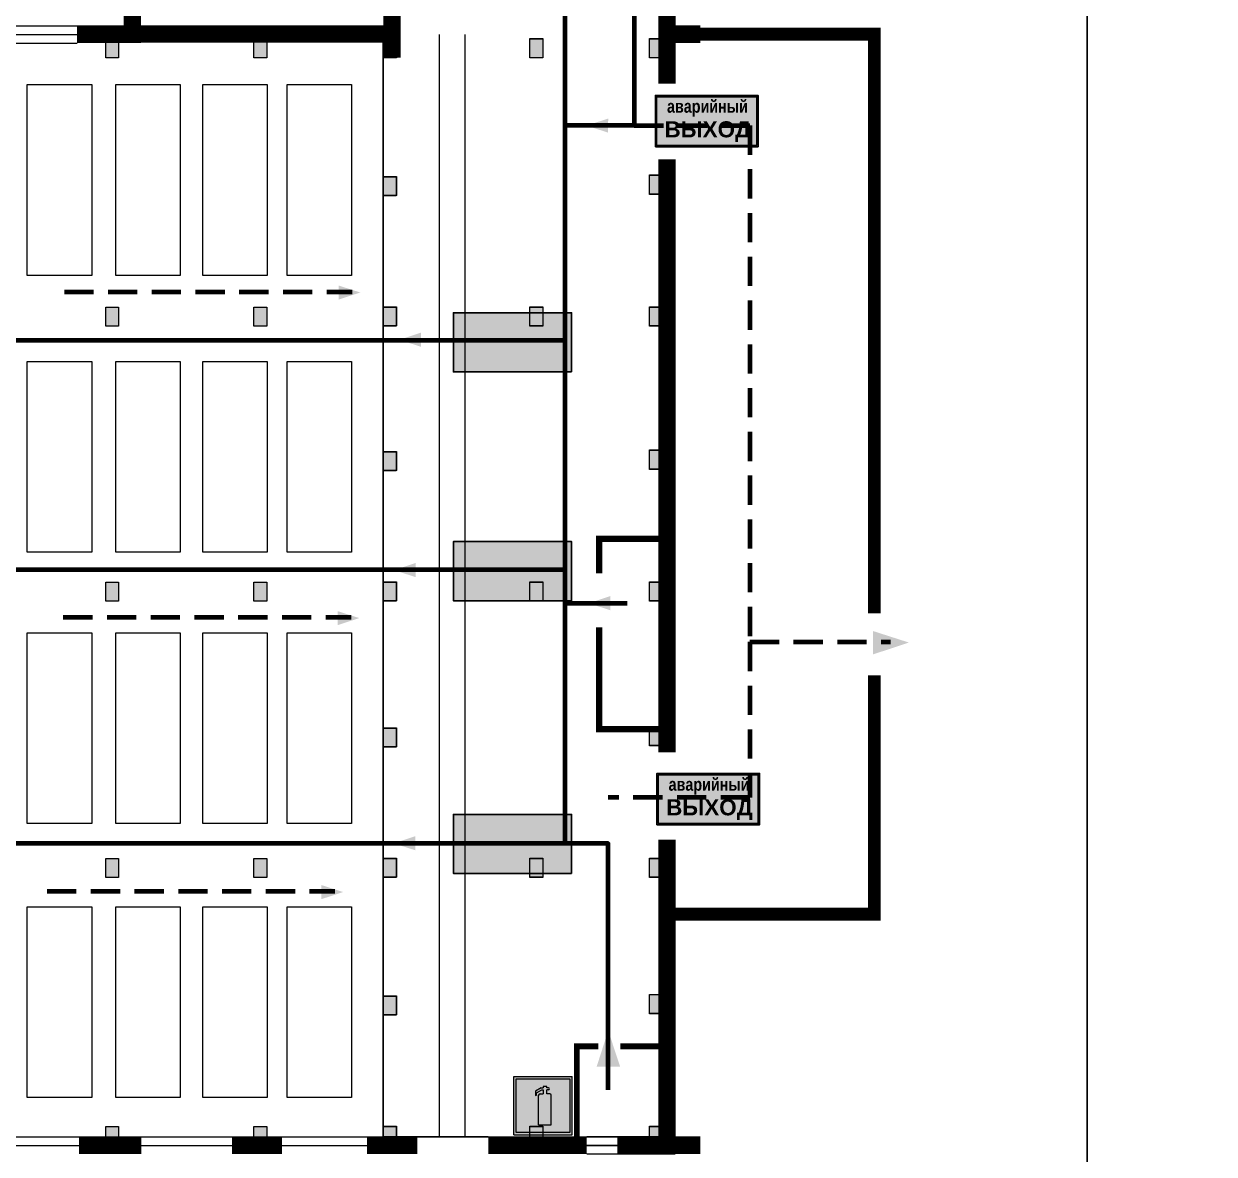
# Model space of a CAD drawing. Header units: millimetres. Extents: x 13810 to 67229, y 12374 to 21950.
# Drawn here: x 40192.9 to 40356.1, y 13865.8 to 14020.8 of the extents above; entities that cross this region are included whole.
import ezdxf

# ---------------------------------------------------------------- set-up
doc = ezdxf.new("R2010")
doc.units = ezdxf.units.MM
doc.linetypes.add('{ Wide Dash }', pattern=[12, 4, -2, 4, -2])
doc.layers.add('План_Штампы', color=7, linetype='Continuous')
doc.styles.add('обычный', font='arial.ttf')

# ---------------------------------------------------------------- blocks, each defined once
blk = doc.blocks.new('A$C41C009D9')
at = {"true_color": 0xffffff}
blk.add_hatch(color=7, dxfattribs=at).paths.add_polyline_path([(0, 8), (-16, 8), (-16, 0), (0, 0)])
h = blk.add_hatch(color=126)
h.dxf.hatch_style = 1
h.paths.add_polyline_path([(-15.8, 7.8), (-15.8, 0.2), (-0.2, 0.2), (-0.2, 7.8)])
at = {"color": 126}
for points in [[(-16, 0), (0, 0), (0, 8), (-16, 8)], [(-16, 0), (0, 0), (0, 8), (-16, 8)], [(-15.8, 7.8), (-0.2, 7.8), (-0.2, 0.2), (-15.8, 0.2)]]:
    blk.add_lwpolyline(points, close=True, dxfattribs=at)
at = {"color": 7, "true_color": 0xffffff, "insert": (-15.8, 7.3), "char_height": 2.5, "width": 15.5999, "attachment_point": 1, "style": 'обычный'}
blk.add_mtext('\\pi1.6133;{\\fArial|b1|i0|c204|p34;\\H0.8x;\\W0.8;аварийный\\H1.25x;\\W1;\\P\\pi1.2327;ВЫХОД}', dxfattribs=at)
blk = doc.blocks.new('A$C32E8229D')
at = {"true_color": 0xffffff}
blk.add_hatch(color=7, dxfattribs=at).paths.add_polyline_path([(0, 0), (0, -8), (16, -8), (16, 0)])
h = blk.add_hatch(color=126)
h.paths.add_polyline_path([(0.2, -0.2), (15.8, -0.2), (15.8, -7.8), (0.2, -7.8)])
h.paths.add_polyline_path([(13.49, -2.05), (12.08, -2.05), (11.37, -2.63, 0.162397), (11.29, -2.84), (11.29, -3.63), (10.35, -3.63), (10.35, -4.05), (11.68, -4.05), (11.68, -3.48), (12.26, -4.28), (11.29, -5.1), (11.29, -6.78), (11.85, -6.78), (11.85, -5.44), (12.8, -4.64), (12.8, -5.94), (14.46, -5.94), (14.46, -5.39), (13.45, -5.39), (13.45, -3.97), (12.46, -2.59), (13.15, -2.59), (13.69, -3.34), (14.18, -3)], flags=16)
h.paths.add_polyline_path([(10.74, -1.82, 1), (11.8, -1.82, 1)], flags=16)
h.paths.add_polyline_path([(9.39, -3.59), (5.99, -3.59), (6.56, -3.03), (5.91, -3.03), (5.1, -3.83), (5.91, -4.64), (6.56, -4.64), (5.99, -4.09), (9.39, -4.09)], flags=16)
h.paths.add_polyline_path([(4.29, -1.08), (1.72, -1.08), (1.72, -6.6), (4.29, -6.6)], flags=16)
at = {"color": 126}
blk.add_lwpolyline([(16, -8), (0, -8), (0, 0), (16, 0)], close=True, dxfattribs=at)
blk = doc.blocks.new('A$C3AD82952')
at = {"true_color": 0xf5f5ff}
h = blk.add_hatch(color=7, dxfattribs=at)
h.dxf.hatch_style = 1
h.paths.add_polyline_path([(8.21, 8.73, 0.414214), (7.89, 9.05), (7.22, 9.05), (7.22, 9.92), (7.59, 9.92, 1), (7.57, 10.36), (7.22, 10.36), (7.22, 10.6), (6.43, 10.6), (6.43, 10.36), (6.01, 10.36), (4.74, 9.59), (4.74, 8.69), (4.98, 8.73), (4.98, 9.26), (6.12, 9.91), (6.43, 9.91), (6.43, 9.05), (5.76, 9.05, 0.414214), (5.44, 8.73), (5.44, 2.2), (8.21, 2.2)], flags=0)
h.paths.add_polyline_path([(12.8, 12.8), (0, 12.8), (0, 0), (12.8, 0)])
h.paths.add_polyline_path([(0.51, 12.29), (12.29, 12.29), (12.29, 0.51), (0.51, 0.51)], flags=16)
h.paths.add_polyline_path([(4.74, 9.59), (6.01, 10.36), (6.43, 10.36), (6.43, 10.6), (7.22, 10.6), (7.22, 10.36), (7.59, 10.36, -0.94586), (7.59, 9.92), (7.22, 9.92), (7.22, 9.05), (7.89, 9.05, -0.414214), (8.21, 8.73), (8.21, 2.2), (5.44, 2.2), (5.44, 8.73, -0.414214), (5.76, 9.05), (6.43, 9.05), (6.43, 9.91), (6.12, 9.91), (4.98, 9.26), (4.98, 8.73), (4.74, 8.69)], flags=0)
h = blk.add_hatch(color=242)
h.dxf.hatch_style = 1
h.paths.add_polyline_path([(12.29, 12.29), (0.51, 12.29), (0.51, 0.51), (12.29, 0.51)])
h.paths.add_polyline_path([(4.74, 8.69), (4.74, 9.59), (6.01, 10.36), (6.43, 10.36), (6.43, 10.6), (7.22, 10.6), (7.22, 10.36), (7.59, 10.36, -0.94586), (7.59, 9.92), (7.22, 9.92), (7.22, 9.05), (7.89, 9.05, -0.414214), (8.21, 8.73), (8.21, 2.2), (5.44, 2.2), (5.44, 8.73, -0.414214), (5.76, 9.05), (6.43, 9.05), (6.43, 9.91), (6.12, 9.91), (4.98, 9.26), (4.98, 8.73)], flags=16)
h = blk.add_hatch(color=7, dxfattribs=at)
h.dxf.hatch_style = 1
h.paths.add_polyline_path([(8.21, 8.73, 0.414214), (7.89, 9.05), (7.22, 9.05), (7.22, 9.92), (7.59, 9.92, 1), (7.57, 10.36), (7.22, 10.36), (7.22, 10.6), (6.43, 10.6), (6.43, 10.36), (6.01, 10.36), (4.74, 9.59), (4.74, 8.69), (4.98, 8.73), (4.98, 9.26), (6.12, 9.91), (6.43, 9.91), (6.43, 9.05), (5.76, 9.05, 0.414214), (5.44, 8.73), (5.44, 2.2), (8.21, 2.2)])
at = {"color": 242, "lineweight": 5}
for p, q in [((0, 0), (0, 12.8)), ((0, 12.8), (12.8, 12.8)), ((7.22, 10.6), (6.43, 10.6)), ((6.43, 10.6), (6.43, 10.36)), ((7.22, 10.36), (7.22, 10.6)), ((12.8, 0), (12.8, 12.8)), ((6.01, 10.36), (4.74, 9.59)), ((4.74, 9.59), (4.74, 8.69)), ((4.74, 8.69), (4.98, 8.73)), ((4.98, 9.26), (6.12, 9.91)), ((4.98, 8.73), (4.98, 9.26)), ((5.44, 2.2), (5.44, 8.73)), ((5.76, 9.05), (6.43, 9.05)), ((6.01, 10.36), (6.43, 10.36)), ((6.12, 9.91), (6.43, 9.91)), ((6.43, 9.91), (6.43, 9.05)), ((7.59, 10.36), (7.22, 10.36)), ((7.22, 9.05), (7.22, 9.92)), ((7.59, 9.92), (7.22, 9.92)), ((7.89, 9.05), (7.22, 9.05)), ((8.21, 2.2), (8.21, 8.73)), ((0, 0), (12.8, 0)), ((5.44, 2.2), (8.21, 2.2))]:
    blk.add_line(p, q, dxfattribs=at)
blk.add_lwpolyline([(0.51, 12.29), (12.29, 12.29), (12.29, 0.51), (0.51, 0.51)], close=True, dxfattribs=at)
for centre, radius, start, end in [((5.76, 8.73), 0.32, 90, 180), ((7.58, 10.14), 0.223, 273.1875, 86.8125), ((7.89, 8.73), 0.32, 0, 90)]:
    blk.add_arc(centre, radius, start, end, dxfattribs=at)

msp = doc.modelspace()

# ---------------------------------------------------------------- hatches: boundary and pattern name
at = {"lineweight": 0}
h = msp.add_hatch(color=256, dxfattribs=at)
h.dxf.hatch_style = 1
h.paths.add_polyline_path([(40204.08, 14016.08), (40205.86, 14016.08), (40205.86, 14018.7), (40204.08, 14018.7)])
h = msp.add_hatch(color=256, dxfattribs=at)
h.dxf.hatch_style = 1
h.paths.add_polyline_path([(40224.4, 14016.08), (40226.18, 14016.08), (40226.18, 14018.7), (40224.4, 14018.7)])
h = msp.add_hatch(color=256, dxfattribs=at)
h.dxf.hatch_style = 1
h.paths.add_polyline_path([(40242.16, 14016.08), (40243.94, 14016.08), (40243.94, 14018.7), (40242.16, 14018.7)])
h = msp.add_hatch(color=256, dxfattribs=at)
h.dxf.hatch_style = 1
h.paths.add_polyline_path([(40242.17, 14016.12), (40243.95, 14016.12), (40243.95, 14018.74), (40242.17, 14018.74)])
h = msp.add_hatch(color=256, dxfattribs=at)
h.dxf.hatch_style = 1
h.paths.add_polyline_path([(40262.25, 14016.08), (40264.03, 14016.08), (40264.03, 14018.7), (40262.25, 14018.7)])
h = msp.add_hatch(color=256, dxfattribs=at)
h.dxf.hatch_style = 1
h.paths.add_polyline_path([(40262.26, 14016.12), (40264.04, 14016.12), (40264.04, 14018.74), (40262.26, 14018.74)])
h = msp.add_hatch(color=256, dxfattribs=at)
h.dxf.hatch_style = 1
h.paths.add_polyline_path([(40278.67, 14016.08), (40280.45, 14016.08), (40280.45, 14018.7), (40278.67, 14018.7)])
h = msp.add_hatch(color=256, dxfattribs=at)
h.dxf.hatch_style = 1
h.paths.add_polyline_path([(40278.68, 14016.12), (40280.46, 14016.12), (40280.46, 14018.74), (40278.68, 14018.74)])
h = msp.add_hatch(color=256, dxfattribs=at)
h.dxf.hatch_style = 1
h.paths.add_polyline_path([(40242.16, 13997.17), (40243.94, 13997.17), (40243.94, 13999.79), (40242.16, 13999.79)])
h = msp.add_hatch(color=256, dxfattribs=at)
h.dxf.hatch_style = 1
h.paths.add_polyline_path([(40242.17, 13997.21), (40243.95, 13997.21), (40243.95, 13999.83), (40242.17, 13999.83)])
h = msp.add_hatch(color=256, dxfattribs=at)
h.dxf.hatch_style = 1
h.paths.add_polyline_path([(40278.67, 13997.38), (40280.45, 13997.38), (40280.45, 14000), (40278.67, 14000)])
h = msp.add_hatch(color=256, dxfattribs=at)
h.dxf.hatch_style = 1
h.paths.add_polyline_path([(40278.68, 13997.42), (40280.46, 13997.42), (40280.46, 14000.04), (40278.68, 14000.04)])
h = msp.add_hatch(color=256, dxfattribs=at)
h.dxf.hatch_style = 1
h.paths.add_polyline_path([(40204.08, 13979.31), (40205.86, 13979.31), (40205.86, 13981.92), (40204.08, 13981.92)])
h = msp.add_hatch(color=256, dxfattribs=at)
h.dxf.hatch_style = 1
h.paths.add_polyline_path([(40224.4, 13979.31), (40226.18, 13979.31), (40226.18, 13981.92), (40224.4, 13981.92)])
h = msp.add_hatch(color=256, dxfattribs=at)
h.dxf.hatch_style = 1
h.paths.add_polyline_path([(40242.16, 13979.31), (40243.94, 13979.31), (40243.94, 13981.92), (40242.16, 13981.92)])
h = msp.add_hatch(color=256, dxfattribs=at)
h.dxf.hatch_style = 1
h.paths.add_polyline_path([(40242.17, 13979.35), (40243.95, 13979.35), (40243.95, 13981.96), (40242.17, 13981.96)])
h = msp.add_hatch(color=256, dxfattribs=at)
h.dxf.hatch_style = 1
h.paths.add_polyline_path([(40262.25, 13979.31), (40264.03, 13979.31), (40264.03, 13981.92), (40262.25, 13981.92)])
h = msp.add_hatch(color=256, dxfattribs=at)
h.dxf.hatch_style = 1
h.paths.add_polyline_path([(40262.26, 13979.35), (40264.04, 13979.35), (40264.04, 13981.96), (40262.26, 13981.96)])
h = msp.add_hatch(color=256, dxfattribs=at)
h.dxf.hatch_style = 1
h.paths.add_polyline_path([(40278.67, 13979.31), (40280.45, 13979.31), (40280.45, 13981.92), (40278.67, 13981.92)])
h = msp.add_hatch(color=256, dxfattribs=at)
h.dxf.hatch_style = 1
h.paths.add_polyline_path([(40278.68, 13979.35), (40280.46, 13979.35), (40280.46, 13981.96), (40278.68, 13981.96)])
h = msp.add_hatch(color=256, dxfattribs=at)
h.dxf.hatch_style = 1
h.paths.add_polyline_path([(40242.16, 13959.48), (40243.94, 13959.48), (40243.94, 13962.1), (40242.16, 13962.1)])
h = msp.add_hatch(color=256, dxfattribs=at)
h.dxf.hatch_style = 1
h.paths.add_polyline_path([(40242.17, 13959.52), (40243.95, 13959.52), (40243.95, 13962.14), (40242.17, 13962.14)])
h = msp.add_hatch(color=256, dxfattribs=at)
h.dxf.hatch_style = 1
h.paths.add_polyline_path([(40278.67, 13959.68), (40280.45, 13959.68), (40280.45, 13962.3), (40278.67, 13962.3)])
h = msp.add_hatch(color=256, dxfattribs=at)
h.dxf.hatch_style = 1
h.paths.add_polyline_path([(40278.68, 13959.72), (40280.46, 13959.72), (40280.46, 13962.34), (40278.68, 13962.34)])
h = msp.add_hatch(color=256, dxfattribs=at)
h.dxf.hatch_style = 1
h.paths.add_polyline_path([(40204.08, 13941.61), (40205.86, 13941.61), (40205.86, 13944.23), (40204.08, 13944.23)])
h = msp.add_hatch(color=256, dxfattribs=at)
h.dxf.hatch_style = 1
h.paths.add_polyline_path([(40224.4, 13941.61), (40226.18, 13941.61), (40226.18, 13944.23), (40224.4, 13944.23)])
h = msp.add_hatch(color=256, dxfattribs=at)
h.dxf.hatch_style = 1
h.paths.add_polyline_path([(40242.16, 13941.61), (40243.94, 13941.61), (40243.94, 13944.23), (40242.16, 13944.23)])
h = msp.add_hatch(color=256, dxfattribs=at)
h.dxf.hatch_style = 1
h.paths.add_polyline_path([(40242.17, 13941.65), (40243.95, 13941.65), (40243.95, 13944.27), (40242.17, 13944.27)])
h = msp.add_hatch(color=256, dxfattribs=at)
h.dxf.hatch_style = 1
h.paths.add_polyline_path([(40262.25, 13941.61), (40264.03, 13941.61), (40264.03, 13944.23), (40262.25, 13944.23)])
h = msp.add_hatch(color=256, dxfattribs=at)
h.dxf.hatch_style = 1
h.paths.add_polyline_path([(40262.26, 13941.65), (40264.04, 13941.65), (40264.04, 13944.27), (40262.26, 13944.27)])
h = msp.add_hatch(color=256, dxfattribs=at)
h.dxf.hatch_style = 1
h.paths.add_polyline_path([(40278.67, 13941.61), (40280.45, 13941.61), (40280.45, 13944.23), (40278.67, 13944.23)])
h = msp.add_hatch(color=256, dxfattribs=at)
h.dxf.hatch_style = 1
h.paths.add_polyline_path([(40278.68, 13941.65), (40280.46, 13941.65), (40280.46, 13944.27), (40278.68, 13944.27)])
h = msp.add_hatch(color=256, dxfattribs=at)
h.dxf.hatch_style = 1
h.paths.add_polyline_path([(40242.16, 13921.58), (40243.94, 13921.58), (40243.94, 13924.19), (40242.16, 13924.19)])
h = msp.add_hatch(color=256, dxfattribs=at)
h.dxf.hatch_style = 1
h.paths.add_polyline_path([(40242.17, 13921.62), (40243.95, 13921.62), (40243.95, 13924.23), (40242.17, 13924.23)])
h = msp.add_hatch(color=256, dxfattribs=at)
h.dxf.hatch_style = 1
h.paths.add_polyline_path([(40278.67, 13921.78), (40280.45, 13921.78), (40280.45, 13924.4), (40278.67, 13924.4)])
h = msp.add_hatch(color=256, dxfattribs=at)
h.dxf.hatch_style = 1
h.paths.add_polyline_path([(40278.68, 13921.82), (40280.46, 13921.82), (40280.46, 13924.44), (40278.68, 13924.44)])
h = msp.add_hatch(color=256, dxfattribs=at)
h.dxf.hatch_style = 1
h.paths.add_polyline_path([(40204.08, 13903.71), (40205.86, 13903.71), (40205.86, 13906.33), (40204.08, 13906.33)])
h = msp.add_hatch(color=256, dxfattribs=at)
h.dxf.hatch_style = 1
h.paths.add_polyline_path([(40224.4, 13903.71), (40226.18, 13903.71), (40226.18, 13906.33), (40224.4, 13906.33)])
h = msp.add_hatch(color=256, dxfattribs=at)
h.dxf.hatch_style = 1
h.paths.add_polyline_path([(40242.16, 13903.71), (40243.94, 13903.71), (40243.94, 13906.33), (40242.16, 13906.33)])
h = msp.add_hatch(color=256, dxfattribs=at)
h.dxf.hatch_style = 1
h.paths.add_polyline_path([(40242.17, 13903.75), (40243.95, 13903.75), (40243.95, 13906.37), (40242.17, 13906.37)])
h = msp.add_hatch(color=256, dxfattribs=at)
h.dxf.hatch_style = 1
h.paths.add_polyline_path([(40262.25, 13903.71), (40264.03, 13903.71), (40264.03, 13906.33), (40262.25, 13906.33)])
h = msp.add_hatch(color=256, dxfattribs=at)
h.dxf.hatch_style = 1
h.paths.add_polyline_path([(40262.26, 13903.75), (40264.04, 13903.75), (40264.04, 13906.37), (40262.26, 13906.37)])
h = msp.add_hatch(color=256, dxfattribs=at)
h.dxf.hatch_style = 1
h.paths.add_polyline_path([(40278.67, 13903.71), (40280.45, 13903.71), (40280.45, 13906.33), (40278.67, 13906.33)])
h = msp.add_hatch(color=256, dxfattribs=at)
h.dxf.hatch_style = 1
h.paths.add_polyline_path([(40278.68, 13903.75), (40280.46, 13903.75), (40280.46, 13906.37), (40278.68, 13906.37)])
h = msp.add_hatch(color=256, dxfattribs=at)
h.dxf.hatch_style = 1
h.paths.add_polyline_path([(40242.17, 13884.88), (40243.95, 13884.88), (40243.95, 13887.5), (40242.17, 13887.5)])
h = msp.add_hatch(color=256, dxfattribs=at)
h.dxf.hatch_style = 1
h.paths.add_polyline_path([(40278.67, 13885.05), (40280.45, 13885.05), (40280.45, 13887.66), (40278.67, 13887.66)])
h = msp.add_hatch(color=256, dxfattribs=at)
h.dxf.hatch_style = 1
h.paths.add_polyline_path([(40278.68, 13885.09), (40280.46, 13885.09), (40280.46, 13887.7), (40278.68, 13887.7)])
h = msp.add_hatch(color=256, dxfattribs=at)
h.dxf.hatch_style = 1
h.paths.add_polyline_path([(40242.16, 13884.84), (40243.94, 13884.84), (40243.94, 13887.46), (40242.16, 13887.46)])
h = msp.add_hatch(color=256, dxfattribs=at)
h.dxf.hatch_style = 1
h.paths.add_polyline_path([(40204.08, 13866.98), (40205.86, 13866.98), (40205.86, 13869.59), (40204.08, 13869.59)])
h = msp.add_hatch(color=256, dxfattribs=at)
h.dxf.hatch_style = 1
h.paths.add_polyline_path([(40224.4, 13866.98), (40226.18, 13866.98), (40226.18, 13869.59), (40224.4, 13869.59)])
h = msp.add_hatch(color=256, dxfattribs=at)
h.dxf.hatch_style = 1
h.paths.add_polyline_path([(40242.16, 13866.98), (40243.94, 13866.98), (40243.94, 13869.59), (40242.16, 13869.59)])
h = msp.add_hatch(color=256, dxfattribs=at)
h.dxf.hatch_style = 1
h.paths.add_polyline_path([(40242.17, 13867.02), (40243.95, 13867.02), (40243.95, 13869.63), (40242.17, 13869.63)])
h = msp.add_hatch(color=256, dxfattribs=at)
h.dxf.hatch_style = 1
h.paths.add_polyline_path([(40262.25, 13866.98), (40264.03, 13866.98), (40264.03, 13869.59), (40262.25, 13869.59)])
h = msp.add_hatch(color=256, dxfattribs=at)
h.dxf.hatch_style = 1
h.paths.add_polyline_path([(40262.26, 13867.02), (40264.04, 13867.02), (40264.04, 13869.63), (40262.26, 13869.63)])
h = msp.add_hatch(color=256, dxfattribs=at)
h.dxf.hatch_style = 1
h.paths.add_polyline_path([(40278.67, 13866.98), (40280.45, 13866.98), (40280.45, 13869.59), (40278.67, 13869.59)])
h = msp.add_hatch(color=256, dxfattribs=at)
h.dxf.hatch_style = 1
h.paths.add_polyline_path([(40278.68, 13867.02), (40280.46, 13867.02), (40280.46, 13869.63), (40278.68, 13869.63)])

# ---------------------------------------------------------------- linework, layer by layer
at = {"color": 126, "lineweight": 0, "true_color": 0x008754}
for points in [[(39738.71, 14154.45), (40338.71, 14154.45), (40338.71, 13759.45), (39738.71, 13759.45)], [(39738.71, 14154.45), (40338.71, 14154.45), (40338.71, 13759.45), (39738.71, 13759.45)], [(39738.71, 14154.45), (40338.71, 14154.45), (40338.71, 13759.45), (39738.71, 13759.45)], [(39738.71, 14154.45), (40338.71, 14154.45), (40338.71, 13759.45), (39738.71, 13759.45)], [(40338.71, 14154.45), (40938.71, 14154.45), (40938.71, 13759.45), (40338.71, 13759.45)], [(40338.71, 14154.45), (40938.71, 14154.45), (40938.71, 13759.45), (40338.71, 13759.45)], [(40338.71, 14154.45), (40938.71, 14154.45), (40938.71, 13759.45), (40338.71, 13759.45)], [(40338.71, 14154.45), (40938.71, 14154.45), (40938.71, 13759.45), (40338.71, 13759.45)]]:
    msp.add_lwpolyline(points, close=True, dxfattribs=at)
at = {"lineweight": 0}
for points, const_width in [([(40243.36, 14061.01), (40243.36, 14016.12)], 2.38), ([(40281.08, 14061.01), (40281.08, 14012.63)], 2.38), ([(40200.15, 14019.31), (40207.72, 14019.31), (40207.72, 14038.77)], 2.38), ([(40281.07, 14038.77), (40281.07, 14012.58)], 2.38), ([(40200.16, 14019.35), (40244.06, 14019.35), (40244.06, 14019.35)], 2.38), ([(40281.07, 14019.31), (40285.62, 14019.31)], 2.38), ([(40281.08, 14019.35), (40285.63, 14019.35)], 2.38), ([(40281.07, 14002.15), (40281.07, 13920.87)], 2.38), ([(40281.08, 14002.19), (40281.08, 13920.91)], 2.38), ([(40274.25, 13866.98), (40281.07, 13866.98), (40281.07, 13908.87)], 2.38), ([(40274.26, 13867.02), (40281.08, 13867.02), (40281.08, 13908.92)], 2.38), ([(40271.63, 13880.56), (40268.69, 13880.56), (40268.69, 13866.98)], 0.792), ([(40271.64, 13880.6), (40268.7, 13880.6), (40268.7, 13867.02)], 0.792), ([(40274.66, 13880.56), (40281.07, 13880.56)], 0.792), ([(40274.67, 13880.6), (40281.08, 13880.6)], 0.792), ([(40200.44, 13866.98), (40208.95, 13866.98)], 2.38), ([(40221.39, 13866.98), (40228.28, 13866.98)], 2.38), ([(40239.91, 13866.98), (40246.81, 13866.98)], 2.38), ([(40239.92, 13867.02), (40246.82, 13867.02)], 2.38), ([(40256.54, 13866.98), (40270.06, 13866.98)], 2.38), ([(40256.55, 13867.02), (40270.07, 13867.02)], 2.38), ([(40281.07, 13866.98), (40285.62, 13866.98)], 2.38), ([(40281.08, 13867.02), (40285.63, 13867.02)], 2.38)]:
    msp.add_lwpolyline(points, dxfattribs=dict(at, const_width=const_width))
at = {"color": 126, "lineweight": 100, "true_color": 0x008754}
for points in [[(40273.02, 13874.63), (40273.02, 13908.39), (40267.12, 13908.39), (40267.12, 14039.76), (40274.79, 14039.76), (40274.79, 14052.85)], [(40276.58, 14026.03), (40276.58, 14006.82), (40267.12, 14006.82)], [(39779.67, 13977.38), (40267.12, 13977.38)], [(40267.12, 13945.91), (39779.67, 13945.91)], [(40267.12, 13941.32), (40275.62, 13941.32)], [(40267.12, 13908.39), (39779.67, 13908.39)]]:
    msp.add_lwpolyline(points, dxfattribs=at)
at = {"lineweight": 0}
for points in [[(40056.99, 14020.5), (40200.15, 14020.5)], [(40056.99, 14019.31), (40200.15, 14019.31)], [(40056.99, 14018.12), (40200.15, 14018.12)], [(40204.08, 14016.08), (40204.08, 14018.7), (40205.86, 14018.7), (40205.86, 14016.08), (40204.08, 14016.08)], [(40243.26, 14019.28), (40207.73, 14019.28)], [(40224.4, 14016.08), (40224.4, 14018.7), (40226.18, 14018.7), (40226.18, 14016.08), (40224.4, 14016.08)], [(40242.16, 13866.98), (40242.16, 14019.24)], [(40242.16, 14016.08), (40242.16, 14018.7), (40243.94, 14018.7), (40243.94, 14016.08), (40242.16, 14016.08)], [(40242.17, 13867.02), (40242.17, 14019.28)], [(40242.17, 14016.12), (40242.17, 14018.74), (40243.95, 14018.74), (40243.95, 14016.12), (40242.17, 14016.12)], [(40249.81, 14019.24), (40249.81, 13868.16)], [(40249.82, 14019.28), (40249.82, 13868.2)], [(40253.39, 13868.16), (40253.39, 14019.24)], [(40253.4, 13868.2), (40253.4, 14019.28)], [(40262.25, 14016.08), (40262.25, 14018.7), (40264.03, 14018.7), (40264.03, 14016.08), (40262.25, 14016.08)], [(40262.26, 14016.12), (40262.26, 14018.74), (40264.04, 14018.74), (40264.04, 14016.12), (40262.26, 14016.12)], [(40278.67, 14016.08), (40278.67, 14018.7), (40280.45, 14018.7), (40280.45, 14016.08), (40278.67, 14016.08)], [(40278.68, 14016.12), (40278.68, 14018.74), (40280.46, 14018.74), (40280.46, 14016.12), (40278.68, 14016.12)], [(40193.32, 13986.28), (40193.32, 14012.44), (40202.16, 14012.44), (40202.16, 13986.28), (40193.32, 13986.28)], [(40205.46, 13986.28), (40205.46, 14012.44), (40214.29, 14012.44), (40214.29, 13986.28), (40205.46, 13986.28)], [(40217.4, 13986.28), (40217.4, 14012.44), (40226.23, 14012.44), (40226.23, 13986.28), (40217.4, 13986.28)], [(40228.95, 13986.28), (40228.95, 14012.44), (40237.78, 14012.44), (40237.78, 13986.28), (40228.95, 13986.28)], [(40242.16, 13997.17), (40242.16, 13999.79), (40243.94, 13999.79), (40243.94, 13997.17), (40242.16, 13997.17)], [(40242.17, 13997.21), (40242.17, 13999.83), (40243.95, 13999.83), (40243.95, 13997.21), (40242.17, 13997.21)], [(40278.67, 13997.38), (40278.67, 14000), (40280.45, 14000), (40280.45, 13997.38), (40278.67, 13997.38)], [(40278.68, 13997.42), (40278.68, 14000.04), (40280.46, 14000.04), (40280.46, 13997.42), (40278.68, 13997.42)], [(40204.08, 13979.31), (40204.08, 13981.92), (40205.86, 13981.92), (40205.86, 13979.31), (40204.08, 13979.31)], [(40224.4, 13979.31), (40224.4, 13981.92), (40226.18, 13981.92), (40226.18, 13979.31), (40224.4, 13979.31)], [(40242.16, 13979.31), (40242.16, 13981.92), (40243.94, 13981.92), (40243.94, 13979.31), (40242.16, 13979.31)], [(40242.17, 13979.35), (40242.17, 13981.96), (40243.95, 13981.96), (40243.95, 13979.35), (40242.17, 13979.35)], [(40262.25, 13979.31), (40262.25, 13981.92), (40264.03, 13981.92), (40264.03, 13979.31), (40262.25, 13979.31)], [(40262.26, 13979.35), (40262.26, 13981.96), (40264.04, 13981.96), (40264.04, 13979.35), (40262.26, 13979.35)], [(40278.67, 13979.31), (40278.67, 13981.92), (40280.45, 13981.92), (40280.45, 13979.31), (40278.67, 13979.31)], [(40278.68, 13979.35), (40278.68, 13981.96), (40280.46, 13981.96), (40280.46, 13979.35), (40278.68, 13979.35)], [(40193.32, 13948.31), (40193.32, 13974.47), (40202.16, 13974.47), (40202.16, 13948.31), (40193.32, 13948.31)], [(40205.46, 13948.31), (40205.46, 13974.47), (40214.29, 13974.47), (40214.29, 13948.31), (40205.46, 13948.31)], [(40217.4, 13948.31), (40217.4, 13974.47), (40226.23, 13974.47), (40226.23, 13948.31), (40217.4, 13948.31)], [(40228.95, 13948.31), (40228.95, 13974.47), (40237.78, 13974.47), (40237.78, 13948.31), (40228.95, 13948.31)], [(40242.16, 13959.48), (40242.16, 13962.1), (40243.94, 13962.1), (40243.94, 13959.48), (40242.16, 13959.48)], [(40242.17, 13959.52), (40242.17, 13962.14), (40243.95, 13962.14), (40243.95, 13959.52), (40242.17, 13959.52)], [(40278.67, 13959.68), (40278.67, 13962.3), (40280.45, 13962.3), (40280.45, 13959.68), (40278.67, 13959.68)], [(40278.68, 13959.72), (40278.68, 13962.34), (40280.46, 13962.34), (40280.46, 13959.72), (40278.68, 13959.72)], [(40204.08, 13941.61), (40204.08, 13944.23), (40205.86, 13944.23), (40205.86, 13941.61), (40204.08, 13941.61)], [(40224.4, 13941.61), (40224.4, 13944.23), (40226.18, 13944.23), (40226.18, 13941.61), (40224.4, 13941.61)], [(40242.16, 13941.61), (40242.16, 13944.23), (40243.94, 13944.23), (40243.94, 13941.61), (40242.16, 13941.61)], [(40242.17, 13941.65), (40242.17, 13944.27), (40243.95, 13944.27), (40243.95, 13941.65), (40242.17, 13941.65)], [(40262.25, 13941.61), (40262.25, 13944.23), (40264.03, 13944.23), (40264.03, 13941.61), (40262.25, 13941.61)], [(40262.26, 13941.65), (40262.26, 13944.27), (40264.04, 13944.27), (40264.04, 13941.65), (40262.26, 13941.65)], [(40278.67, 13941.61), (40278.67, 13944.23), (40280.45, 13944.23), (40280.45, 13941.61), (40278.67, 13941.61)], [(40278.68, 13941.65), (40278.68, 13944.27), (40280.46, 13944.27), (40280.46, 13941.65), (40278.68, 13941.65)], [(40193.32, 13911.11), (40193.32, 13937.27), (40202.16, 13937.27), (40202.16, 13911.11), (40193.32, 13911.11)], [(40205.46, 13911.11), (40205.46, 13937.27), (40214.29, 13937.27), (40214.29, 13911.11), (40205.46, 13911.11)], [(40217.4, 13911.11), (40217.4, 13937.27), (40226.23, 13937.27), (40226.23, 13911.11), (40217.4, 13911.11)], [(40228.95, 13911.11), (40228.95, 13937.27), (40237.78, 13937.27), (40237.78, 13911.11), (40228.95, 13911.11)], [(40242.16, 13921.58), (40242.16, 13924.19), (40243.94, 13924.19), (40243.94, 13921.58), (40242.16, 13921.58)], [(40242.17, 13921.62), (40242.17, 13924.23), (40243.95, 13924.23), (40243.95, 13921.62), (40242.17, 13921.62)], [(40278.67, 13921.78), (40278.67, 13924.4), (40280.45, 13924.4), (40280.45, 13921.78), (40278.67, 13921.78)], [(40278.68, 13921.82), (40278.68, 13924.44), (40280.46, 13924.44), (40280.46, 13921.82), (40278.68, 13921.82)], [(40204.08, 13903.71), (40204.08, 13906.33), (40205.86, 13906.33), (40205.86, 13903.71), (40204.08, 13903.71)], [(40224.4, 13903.71), (40224.4, 13906.33), (40226.18, 13906.33), (40226.18, 13903.71), (40224.4, 13903.71)], [(40242.16, 13903.71), (40242.16, 13906.33), (40243.94, 13906.33), (40243.94, 13903.71), (40242.16, 13903.71)], [(40242.17, 13903.75), (40242.17, 13906.37), (40243.95, 13906.37), (40243.95, 13903.75), (40242.17, 13903.75)], [(40262.25, 13903.71), (40262.25, 13906.33), (40264.03, 13906.33), (40264.03, 13903.71), (40262.25, 13903.71)], [(40262.26, 13903.75), (40262.26, 13906.37), (40264.04, 13906.37), (40264.04, 13903.75), (40262.26, 13903.75)], [(40278.67, 13903.71), (40278.67, 13906.33), (40280.45, 13906.33), (40280.45, 13903.71), (40278.67, 13903.71)], [(40278.68, 13903.75), (40278.68, 13906.37), (40280.46, 13906.37), (40280.46, 13903.75), (40278.68, 13903.75)], [(40193.32, 13873.55), (40193.32, 13899.72), (40202.16, 13899.72), (40202.16, 13873.55), (40193.32, 13873.55)], [(40205.46, 13873.55), (40205.46, 13899.72), (40214.29, 13899.72), (40214.29, 13873.55), (40205.46, 13873.55)], [(40217.4, 13873.55), (40217.4, 13899.72), (40226.23, 13899.72), (40226.23, 13873.55), (40217.4, 13873.55)], [(40228.95, 13873.55), (40228.95, 13899.72), (40237.78, 13899.72), (40237.78, 13873.55), (40228.95, 13873.55)], [(40242.17, 13884.88), (40242.17, 13887.5), (40243.95, 13887.5), (40243.95, 13884.88), (40242.17, 13884.88)], [(40278.67, 13885.05), (40278.67, 13887.66), (40280.45, 13887.66), (40280.45, 13885.05), (40278.67, 13885.05)], [(40278.68, 13885.09), (40278.68, 13887.7), (40280.46, 13887.7), (40280.46, 13885.09), (40278.68, 13885.09)], [(40242.16, 13884.84), (40242.16, 13887.46), (40243.94, 13887.46), (40243.94, 13884.84), (40242.16, 13884.84)], [(40204.08, 13866.98), (40204.08, 13869.59), (40205.86, 13869.59), (40205.86, 13866.98), (40204.08, 13866.98)], [(40224.4, 13866.98), (40224.4, 13869.59), (40226.18, 13869.59), (40226.18, 13866.98), (40224.4, 13866.98)], [(40242.16, 13866.98), (40242.16, 13869.59), (40243.94, 13869.59), (40243.94, 13866.98), (40242.16, 13866.98)], [(40242.17, 13867.02), (40242.17, 13869.63), (40243.95, 13869.63), (40243.95, 13867.02), (40242.17, 13867.02)], [(40262.25, 13866.98), (40262.25, 13869.59), (40264.03, 13869.59), (40264.03, 13866.98), (40262.25, 13866.98)], [(40262.26, 13867.02), (40262.26, 13869.63), (40264.04, 13869.63), (40264.04, 13867.02), (40262.26, 13867.02)], [(40278.67, 13866.98), (40278.67, 13869.59), (40280.45, 13869.59), (40280.45, 13866.98), (40278.67, 13866.98)], [(40278.68, 13867.02), (40278.68, 13869.63), (40280.46, 13869.63), (40280.46, 13867.02), (40278.68, 13867.02)], [(40057.17, 13868.16), (40239.91, 13868.16)], [(40242.16, 13868.16), (40256.54, 13868.16)], [(40242.17, 13868.2), (40256.55, 13868.2)], [(40270.06, 13868.16), (40282.17, 13868.16)], [(40270.07, 13868.2), (40282.18, 13868.2)], [(40057.17, 13866.97), (40239.91, 13866.98)], [(40270.06, 13866.97), (40282.17, 13866.97)], [(40270.07, 13867.01), (40282.18, 13867.01)], [(40270.07, 13865.82), (40282.18, 13865.82)]]:
    msp.add_lwpolyline(points, dxfattribs=at)
at = {"lineweight": 100}
for points, const_width in [([(40281.08, 14019.35), (40309.51, 14019.35), (40309.51, 13939.94)], 1.76), ([(40271.78, 13945.44), (40271.78, 13950.14), (40281.18, 13950.14)], 0.88), ([(40280.64, 13924.06), (40271.78, 13924.06), (40271.78, 13938.02)], 0.88), ([(40309.51, 13931.46), (40309.51, 13898.7), (40281.71, 13898.7)], 1.76)]:
    msp.add_lwpolyline(points, dxfattribs=dict(at, const_width=const_width))
at = {"color": 126, "linetype": '{ Wide Dash }', "lineweight": 100, "true_color": 0x008754}
for points in [[(40276.58, 14006.82), (40292.44, 14006.82), (40292.44, 13936.02), (40311.73, 13936.02)], [(40198.41, 13984.04), (40237.88, 13984.04)], [(40198.27, 13939.4), (40237.75, 13939.4)], [(40292.44, 13936.02), (40292.44, 13914.69), (40273.02, 13914.69)], [(40196.05, 13901.83), (40235.53, 13901.83)]]:
    msp.add_lwpolyline(points, dxfattribs=at)
at = {"layer": 'План_Штампы', "color": 126, "true_color": 0x008754}
for points in [[(40273, 14007.78), (40272.99, 14005.85), (40270.03, 14006.8)], [(40236.03, 13982.95), (40236.04, 13984.88), (40239, 13983.93)], [(40247.31, 13978.42), (40247.31, 13976.49), (40244.35, 13977.44)], [(40246.58, 13946.84), (40246.58, 13944.91), (40243.62, 13945.86)], [(40273.28, 13942.3), (40273.28, 13940.37), (40270.32, 13941.32)], [(40235.9, 13938.32), (40235.9, 13940.24), (40238.86, 13939.29)], [(40309.3, 13934.3), (40309.3, 13937.52), (40314.25, 13935.93)], [(40246.55, 13909.38), (40246.55, 13907.45), (40243.59, 13908.4)], [(40233.68, 13900.75), (40233.68, 13902.68), (40236.64, 13901.73)], [(40274.64, 13877.78), (40271.42, 13877.79), (40273.01, 13882.73)]]:
    msp.add_solid(points, dxfattribs=at)

# ---------------------------------------------------------------- block references
for name, p, xscale, yscale, zscale in [('A$C41C009D9', (40293.55, 14003.91), 0.8800000000000001, 0.8800000000000001, 0.8800000000000001), ('A$C41C009D9', (40293.77, 13910.95), 0.8800000000000001, 0.8800000000000001, 0.8800000000000001), ('A$C3AD82952', (40260.06, 13868.42), 0.625, 0.625, 0.625)]:
    msp.add_blockref(name, p, dxfattribs=dict(xscale=xscale, yscale=yscale, zscale=zscale))
at = {"layer": 'План_Штампы', "color": 126, "true_color": 0x008754, "xscale": 1.012510887696, "yscale": 1.012510887696, "zscale": 1.012510887696, "rotation": 359.9978653237145}
for p in [(40251.77, 13981.15), (40251.77, 13949.77), (40251.77, 13912.37)]:
    msp.add_blockref('A$C32E8229D', p, dxfattribs=at)

doc.saveas('drawing.dxf')
